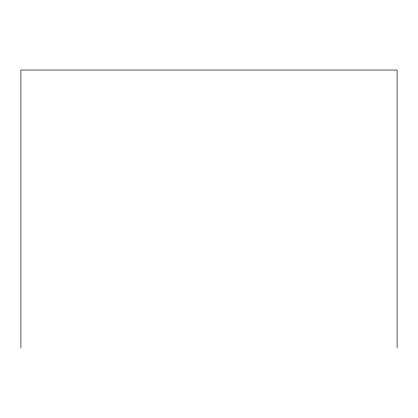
<?xml version="1.0" encoding="UTF-8"?>
<svg xmlns="http://www.w3.org/2000/svg" width="418" height="418" viewBox="0 0 418 418"><rect width="100%" height="100%" fill="white"/><g stroke="black" fill="none" stroke-linecap="round" stroke-linejoin="round"><path stroke-width="0.63" d="M397.1 347.964L397.1 70.036L20.9 70.036L20.9 347.964"/></g></svg>
